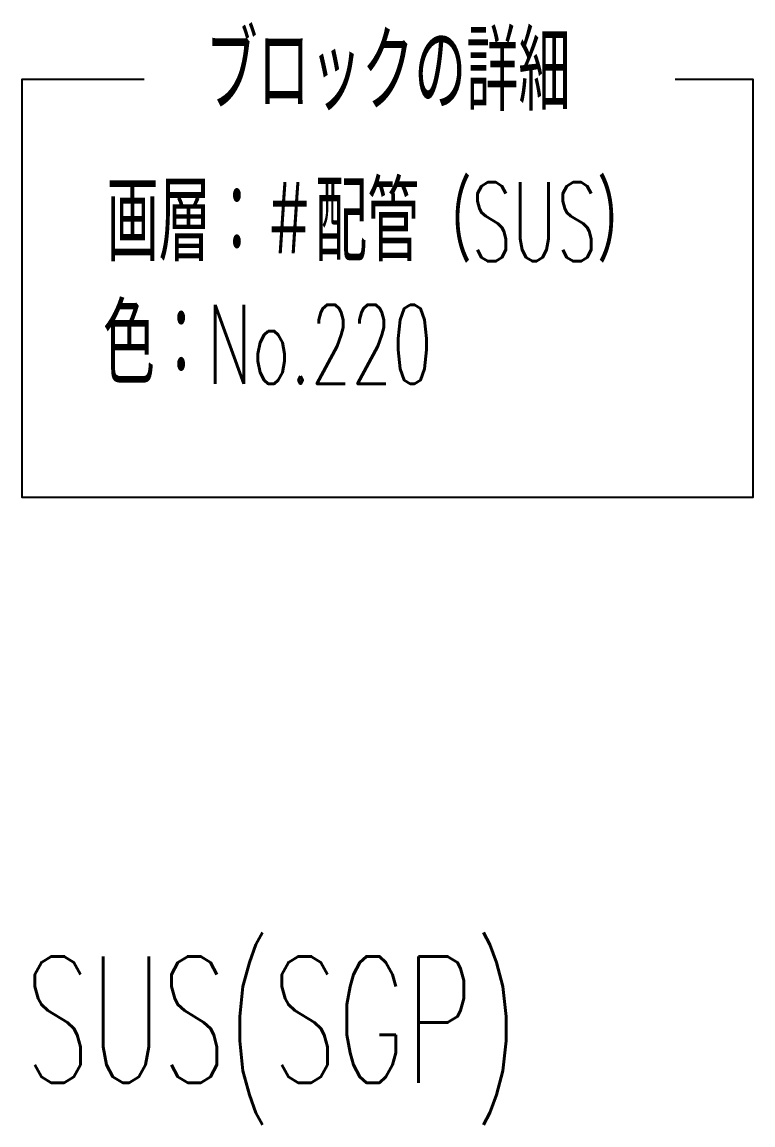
# Model space of a CAD drawing. Header units: millimetres. Extents: x 2090 to 42062, y -14812 to 2738.
# Drawn here: x 2191 to 2769, y 1866 to 2738 of the extents above; entities that cross this region are included whole.
import ezdxf

# ---------------------------------------------------------------- set-up
doc = ezdxf.new("R2010")
doc.units = ezdxf.units.MM
doc.layers.add('#配管（SUS)', color=220, linetype='Continuous')
doc.layers.add('skeleton', color=7, linetype='Continuous')
doc.styles.get("Standard").update_dxf_attribs({"font": 'romans.shx', "bigfont": 'extfont.shx'})

msp = doc.modelspace()

# ---------------------------------------------------------------- linework, layer by layer
at = {"color": 0, "linetype": 'ByBlock'}
msp.add_lwpolyline([(2707.483, 2693.189), (2769.006, 2693.189), (2769.006, 2362.063), (2190.668, 2362.063), (2190.668, 2693.189), (2287.338, 2693.189)], dxfattribs=at)

# ---------------------------------------------------------------- texts
at = {"layer": '#配管（SUS)', "linetype": 'ByBlock', "width": 0.6}
msp.add_text('色：No.220', height=62.5, dxfattribs=at).set_placement((2254.671, 2452.032))
at = {"color": 0, "width": 0.6}
for s, p in [('ブロックの詳細', (2335.901, 2668.018)), ('画層：＃配管（SUS）', (2257.53, 2549.009))]:
    msp.add_text(s, height=62.5, dxfattribs=at).set_placement(p)
at = {"layer": 'skeleton', "insert": (2388.585, 1932.198), "char_height": 100, "attachment_point": 5}
msp.add_mtext('{\\W0.6;SUS(SGP)}', dxfattribs=at)

doc.saveas('drawing.dxf')
